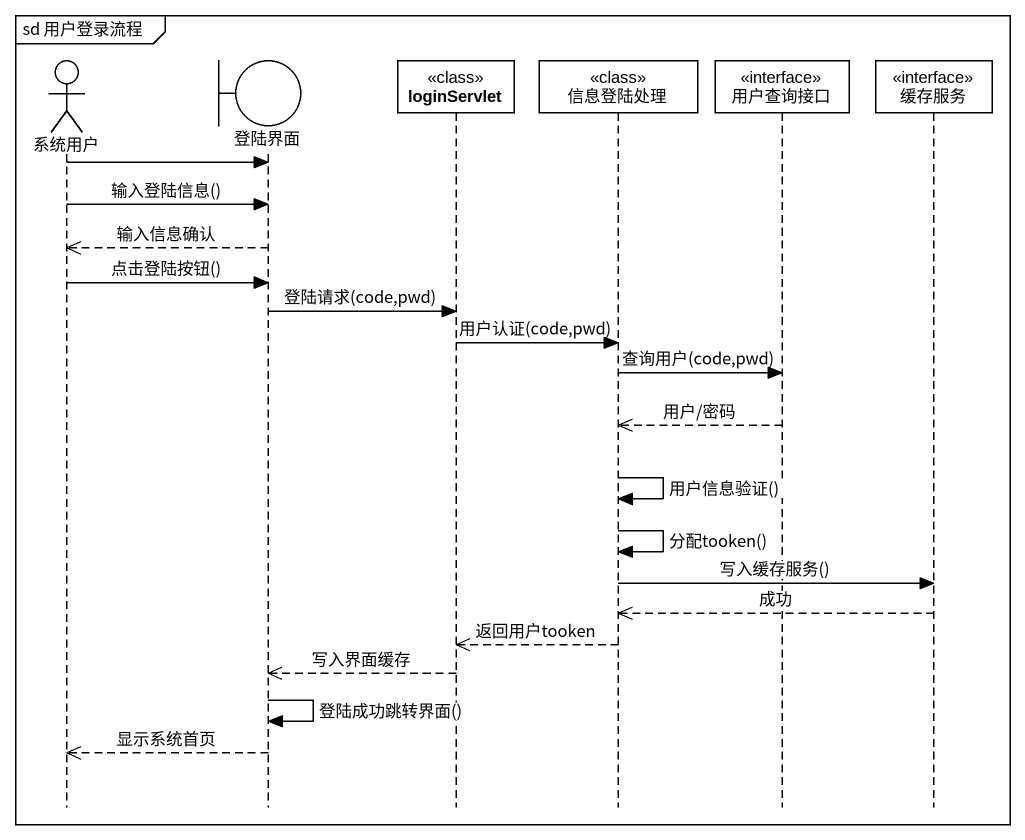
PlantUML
@startuml
mainframe sd 用户登录流程
hide footbox
actor 系统用户
boundary 登陆界面
participant loginServlet <<class>>
participant 信息登陆处理 <<class>>
participant 用户查询接口 <<interface>>
participant 缓存服务 <<interface>>

系统用户 -> 登陆界面
系统用户 -> 登陆界面 : 输入登陆信息()
登陆界面 -->> 系统用户 : 输入信息确认
系统用户 -> 登陆界面 : 点击登陆按钮()
登陆界面 -> loginServlet : 登陆请求(code,pwd)
loginServlet -> 信息登陆处理 : 用户认证(code,pwd)
信息登陆处理 -> 用户查询接口 : 查询用户(code,pwd)
用户查询接口 -->> 信息登陆处理 : 用户/密码
信息登陆处理 -> 信息登陆处理 : 用户信息验证()
信息登陆处理 -> 信息登陆处理 : 分配tooken()
信息登陆处理 -> 缓存服务 : 写入缓存服务()
缓存服务 -->> 信息登陆处理 : 成功
信息登陆处理 -->> loginServlet : 返回用户tooken
loginServlet -->> 登陆界面 : 写入界面缓存
登陆界面 -> 登陆界面 : 登陆成功跳转界面()
登陆界面 -->> 系统用户 : 显示系统首页
@enduml
